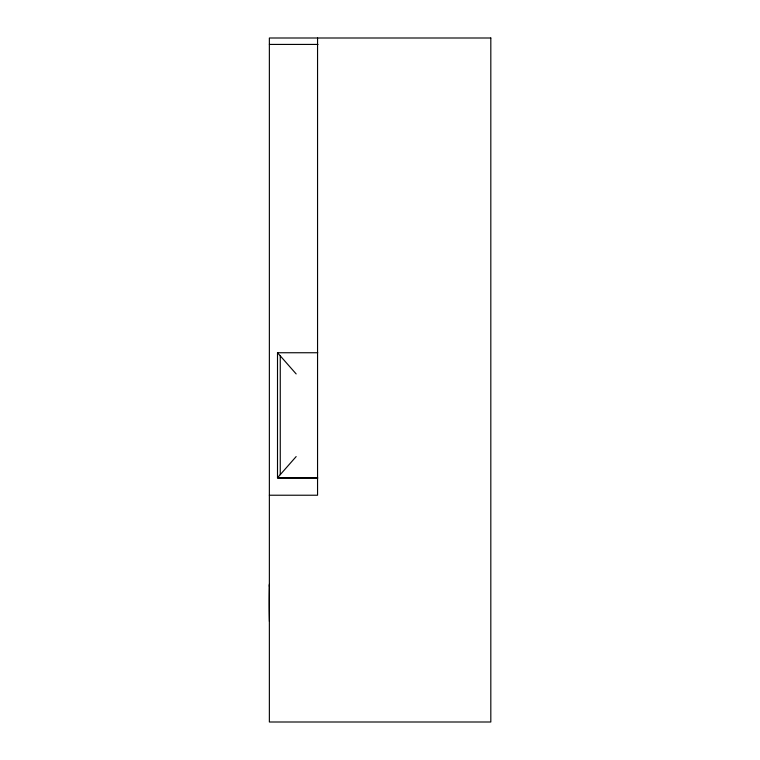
<?xml version="1.0" encoding="UTF-8"?>
<svg xmlns="http://www.w3.org/2000/svg" width="760" height="760" viewBox="0 0 760 760"><rect width="100%" height="100%" fill="white"/><g stroke="black" fill="none" stroke-linecap="round" stroke-linejoin="round"><path stroke-width="1.14" d="M296.153 456.579L277.505 477.764L317.585 477.764M269.363 44.422L318.022 44.422M317.756 478.059L277.505 478.059L277.505 352.744L317.756 352.744M269.363 495.225L317.556 495.225L317.556 38M277.505 352.744L296.153 373.93M280.26 355.87L280.26 474.639M269.363 586.387A122.74 122.74 0 0 1 269.43 584.782M269.41 621.461A749.493 749.493 0 0 1 269.41 584.05M490.817 38L269.363 38L269.363 722L490.817 722L490.817 38"/></g></svg>
